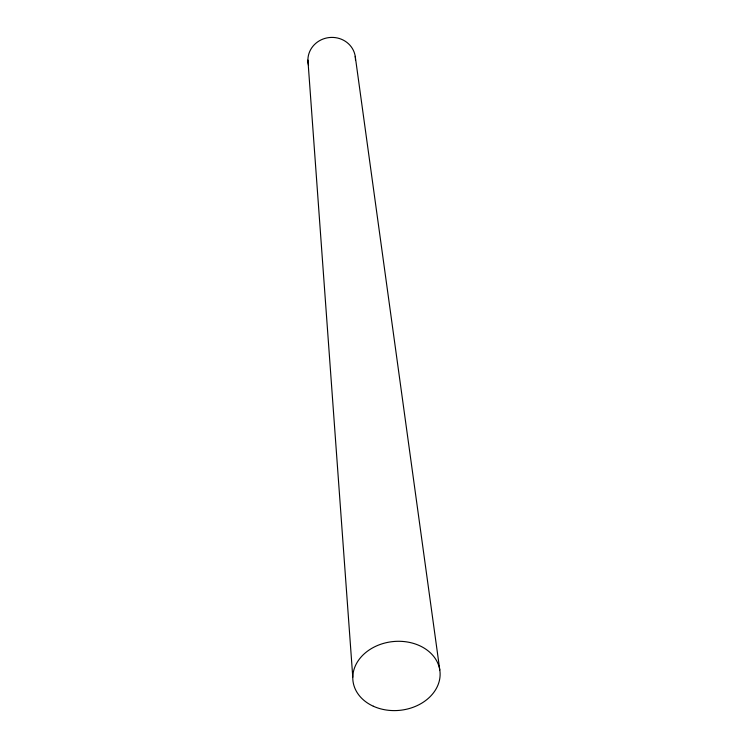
<?xml version="1.0" encoding="UTF-8"?>
<svg xmlns="http://www.w3.org/2000/svg" width="748" height="748" viewBox="0 0 748 748"><rect width="100%" height="100%" fill="white"/><g stroke="black" fill="none" stroke-linecap="round" stroke-linejoin="round"><path stroke-width="1.12" d="M355.235 56.371L439.796 670.012M307.905 60.083L352.776 677.221M308.55 65.319A23.796 22.431 -6 0 1 329.083 37.568A23.796 22.431 -6 0 1 355.478 59.877M373.317 706.224A43.767 34.548 -6 0 0 440.095 675.425A43.767 34.548 -6 0 0 375.926 646.197A43.767 34.548 -6 0 0 373.317 706.224"/></g></svg>
